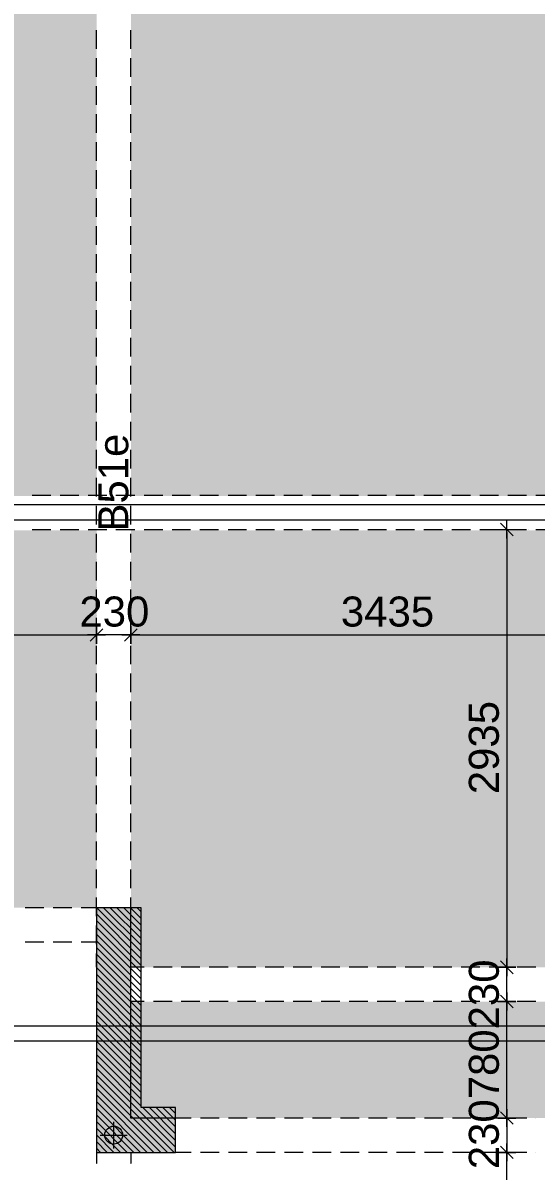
# Model space of a CAD drawing. Header units: millimetres. Extents: x -1303 to 98744, y -1303 to 90097.
# Drawn here: x 12321 to 15760, y 35927 to 43623 of the extents above; entities that cross this region are included whole.
import ezdxf

# ---------------------------------------------------------------- set-up
doc = ezdxf.new("R2010")
doc.units = ezdxf.units.MM
doc.layers.add('PDF_Geometry', color=7, linetype='Continuous')
doc.layers.add('PDF_Text', color=7, linetype='Continuous')
doc.layers.add('PDF_Solid Fills', color=192, linetype='Continuous', true_color=0xc2c0c0c0)
doc.styles.add('PDF ArialMT', font='arial.ttf')

msp = doc.modelspace()

# ---------------------------------------------------------------- hatches: boundary and pattern name
at = {"layer": 'PDF_Solid Fills'}
msp.add_hatch(color=256, dxfattribs=at).paths.add_polyline_path([(13344.25925, 36052.67313), (13344.25925, 36282.69794), (13044.24764, 36282.69794), (13044.24764, 37692.71099), (12814.30857, 37692.71099), (12814.30857, 36052.67313)])

# ---------------------------------------------------------------- linework, layer by layer
at = {"layer": 'PDF_Geometry', "color": 157, "lineweight": 0, "true_color": 0x3f5f7f}
for points in [[(12813.54719, 43448.62476), (12813.54719, 43573.87909)], [(13043.73936, 43448.62476), (13043.73936, 43573.87909)], [(12813.54719, 43260.74947), (12813.54719, 43385.99967)], [(13043.73936, 43260.74947), (13043.73936, 43385.99967)], [(12813.54719, 43073.71718), (12813.54719, 43198.12025)], [(13043.73936, 43073.71718), (13043.73936, 43198.12025)], [(12813.54719, 42885.83775), (12813.54719, 43011.09208)], [(13043.73936, 42885.83775), (13043.73936, 43011.09208)], [(12813.54719, 42698.80545), (12813.54719, 42823.21266)], [(13043.73936, 42698.80545), (13043.73936, 42823.21266)], [(12813.54719, 42510.93016), (12813.54719, 42636.18035)], [(13043.73936, 42510.93016), (13043.73936, 42636.18035)], [(12813.54719, 42323.89786), (12813.54719, 42448.30506)], [(13043.73936, 42323.89786), (13043.73936, 42448.30506)], [(12813.54719, 42136.01844), (12813.54719, 42261.27277)], [(13043.73936, 42136.01844), (13043.73936, 42261.27277)], [(12813.54719, 41948.14315), (12813.54719, 42073.39334)], [(13043.73936, 41948.14315), (13043.73936, 42073.39334)], [(12813.54719, 41761.11085), (12813.54719, 41886.36104)], [(13043.73936, 41761.11085), (13043.73936, 41886.36104)], [(12813.54719, 41573.23143), (12813.54719, 41698.48575)], [(13043.73936, 41573.23143), (13043.73936, 41698.48575)], [(12813.54719, 41386.20325), (12813.54719, 41511.45345)], [(13043.73936, 41386.20325), (13043.73936, 41511.45345)], [(12813.54719, 41198.32383), (12813.54719, 41323.57403)], [(13043.73936, 41198.32383), (13043.73936, 41323.57403)], [(12813.54719, 41011.29153), (12813.54719, 41135.69874)], [(13043.73936, 41011.29153), (13043.73936, 41135.69874)], [(12813.54719, 40823.41624), (12813.54719, 40948.66643)], [(13043.73936, 40823.41624), (13043.73936, 40948.66643)], [(12813.54719, 40636.38394), (12813.54719, 40760.78701)], [(13043.73936, 40636.38394), (13043.73936, 40760.78701)], [(12813.54719, 40448.50451), (12813.54719, 40573.75884)], [(13043.73936, 40448.50451), (13043.73936, 40573.75884)], [(12382.78219, 40456.96748), (12507.18836, 40456.96748)], [(12569.81345, 40456.96748), (12695.06571, 40456.96748)], [(12757.69184, 40456.96748), (12882.94307, 40456.96748)], [(12944.72311, 40456.96748), (13069.97537, 40456.96748)], [(13132.60047, 40456.96748), (13257.85273, 40456.96748)], [(13320.47886, 40456.96748), (13444.884, 40456.96748)], [(13507.51013, 40456.96748), (13632.76239, 40456.96748)], [(13695.38748, 40456.96748), (13819.79365, 40456.96748)], [(13882.41979, 40456.96748), (14007.67101, 40456.96748)], [(14070.29714, 40456.96748), (14194.70228, 40456.96748)], [(14257.32841, 40456.96748), (14382.58066, 40456.96748)], [(14445.2068, 40456.96748), (14570.45803, 40456.96748)], [(14632.23806, 40456.96748), (14757.48929, 40456.96748)], [(14820.11543, 40456.96748), (14945.36768, 40456.96748)], [(15007.99381, 40456.96748), (15132.39895, 40456.96748)], [(15195.02508, 40456.96748), (15320.27631, 40456.96748)], [(15382.90244, 40456.96748), (15507.30861, 40456.96748)], [(15569.9337, 40456.96748), (15695.18596, 40456.96748)], [(15757.81209, 40456.96748), (15882.21724, 40456.96748)], [(12813.54719, 40260.62922), (12813.54719, 40385.87942)], [(13043.73936, 40260.62922), (13043.73936, 40385.87942)], [(12382.78219, 40227.62037), (12507.18836, 40227.62037)], [(12569.81345, 40227.62037), (12695.06571, 40227.62037)], [(12757.69184, 40227.62037), (12882.94307, 40227.62037)], [(12813.54719, 40073.59693), (12813.54719, 40198.84712)], [(12944.72311, 40227.62037), (13069.97537, 40227.62037)], [(13043.73936, 40073.59693), (13043.73936, 40198.84712)], [(13132.60047, 40227.62037), (13257.85273, 40227.62037)], [(13320.47886, 40227.62037), (13444.884, 40227.62037)], [(13507.51013, 40227.62037), (13632.76239, 40227.62037)], [(13695.38748, 40227.62037), (13819.79365, 40227.62037)], [(13882.41979, 40227.62037), (14007.67101, 40227.62037)], [(14070.29714, 40227.62037), (14194.70228, 40227.62037)], [(14257.32841, 40227.62037), (14382.58066, 40227.62037)], [(14445.2068, 40227.62037), (14570.45803, 40227.62037)], [(14632.23806, 40227.62037), (14757.48929, 40227.62037)], [(14820.11543, 40227.62037), (14945.36768, 40227.62037)], [(15007.99381, 40227.62037), (15132.39895, 40227.62037)], [(15195.02508, 40227.62037), (15320.27631, 40227.62037)], [(15382.90244, 40227.62037), (15507.30861, 40227.62037)], [(15569.9337, 40227.62037), (15695.18596, 40227.62037)], [(15757.81209, 40227.62037), (15882.21724, 40227.62037)], [(12813.54719, 39885.7175), (12813.54719, 40010.97183)], [(13043.73936, 39885.7175), (13043.73936, 40010.97183)], [(12813.54719, 39698.6852), (12813.54719, 39823.93953)], [(13043.73936, 39698.6852), (13043.73936, 39823.93953)], [(12813.54719, 39510.80991), (12813.54719, 39636.0601)], [(13043.73936, 39510.80991), (13043.73936, 39636.0601)], [(12813.54719, 39323.77761), (12813.54719, 39448.18481)], [(13043.73936, 39323.77761), (13043.73936, 39448.18481)], [(12813.54719, 39135.89819), (12813.54719, 39261.15252)], [(13043.73936, 39135.89819), (13043.73936, 39261.15252)], [(12813.54719, 38948.87002), (12813.54719, 39073.27309)], [(13043.73936, 38948.87002), (13043.73936, 39073.27309)], [(12813.54719, 38760.9906), (12813.54719, 38886.24079)], [(13043.73936, 38760.9906), (13043.73936, 38886.24079)], [(12813.54719, 38573.95829), (12813.54719, 38698.3655)], [(13043.73936, 38573.95829), (13043.73936, 38698.3655)], [(12813.54719, 38386.083), (12813.54719, 38511.3332)], [(13043.73936, 38386.083), (13043.73936, 38511.3332)], [(12813.54719, 38198.20358), (12813.54719, 38323.45378)], [(13043.73936, 38198.20358), (13043.73936, 38323.45378)], [(12813.54719, 38011.17128), (12813.54719, 38136.4256)], [(13043.73936, 38011.17128), (13043.73936, 38136.4256)], [(12813.54719, 37823.29599), (12813.54719, 37948.54618)], [(13043.73936, 37823.29599), (13043.73936, 37948.54618)], [(12813.54719, 37636.26369), (12813.54719, 37760.66676)], [(13043.73936, 37636.26369), (13043.73936, 37760.66676)], [(12461.48815, 37692.12007), (12336.2359, 37692.12007)], [(12648.51942, 37692.12007), (12524.11428, 37692.12007)], [(12813.54719, 37692.12007), (12711.14555, 37692.12007)], [(12813.54719, 37448.38426), (12813.54719, 37573.63859)], [(13043.73936, 37448.38426), (13043.73936, 37573.63859)], [(12461.48815, 37461.92583), (12336.2359, 37461.92583)], [(12648.51942, 37461.92583), (12524.11428, 37461.92583)], [(12813.54719, 37461.92583), (12711.14555, 37461.92583)], [(12813.54719, 37292.66658), (12813.54719, 37385.75917)], [(13132.60047, 37292.66658), (13043.73936, 37292.66658), (13043.73936, 37385.75917)], [(13320.47886, 37292.66658), (13195.2266, 37292.66658)], [(13507.51013, 37292.66658), (13382.25786, 37292.66658)], [(13695.38748, 37292.66658), (13570.13625, 37292.66658)], [(13882.41979, 37292.66658), (13758.01362, 37292.66658)], [(14070.29714, 37292.66658), (13945.04488, 37292.66658)], [(14257.32841, 37292.66658), (14132.92327, 37292.66658)], [(14445.2068, 37292.66658), (14319.95454, 37292.66658)], [(14632.23806, 37292.66658), (14507.83189, 37292.66658)], [(14820.11543, 37292.66658), (14694.8642, 37292.66658)], [(15007.99381, 37292.66658), (14882.74155, 37292.66658)], [(15195.02508, 37292.66658), (15069.77282, 37292.66658)], [(15382.90244, 37292.66658), (15257.65121, 37292.66658)], [(15569.9337, 37292.66658), (15444.68247, 37292.66658)], [(15757.81209, 37292.66658), (15632.55984, 37292.66658)], [(13132.60047, 37062.47235), (13043.73936, 37062.47235)], [(13320.47886, 37062.47235), (13195.2266, 37062.47235)], [(13507.51013, 37062.47235), (13382.25786, 37062.47235)], [(13695.38748, 37062.47235), (13570.13625, 37062.47235)], [(13882.41979, 37062.47235), (13758.01362, 37062.47235)], [(14070.29714, 37062.47235), (13945.04488, 37062.47235)], [(14257.32841, 37062.47235), (14132.92327, 37062.47235)], [(14445.2068, 37062.47235), (14319.95454, 37062.47235)], [(14632.23806, 37062.47235), (14507.83189, 37062.47235)], [(14820.11543, 37062.47235), (14694.8642, 37062.47235)], [(15007.99381, 37062.47235), (14882.74155, 37062.47235)], [(15195.02508, 37062.47235), (15069.77282, 37062.47235)], [(15382.90244, 37062.47235), (15257.65121, 37062.47235)], [(15569.9337, 37062.47235), (15444.68247, 37062.47235)], [(15757.81209, 37062.47235), (15632.55984, 37062.47235)], [(13449.11548, 36282.18967), (13344.17453, 36282.18967)], [(13636.14674, 36282.18967), (13511.74161, 36282.18967)], [(13824.02513, 36282.18967), (13698.77288, 36282.18967)], [(14011.0564, 36282.18967), (13886.65127, 36282.18967)], [(14198.93376, 36282.18967), (14073.68253, 36282.18967)], [(14385.96606, 36282.18967), (14261.55989, 36282.18967)], [(14573.84342, 36282.18967), (14448.59116, 36282.18967)], [(14761.72077, 36282.18967), (14636.46954, 36282.18967)], [(14948.75308, 36282.18967), (14823.50081, 36282.18967)], [(15136.63043, 36282.18967), (15011.37817, 36282.18967)], [(15323.6617, 36282.18967), (15199.25656, 36282.18967)], [(15511.54009, 36282.18967), (15386.28783, 36282.18967)], [(15698.57135, 36282.18967), (15574.16518, 36282.18967)], [(12813.54719, 36051.99543), (12813.54719, 35976.67589)], [(13043.73936, 36051.99543), (13043.73936, 35977.52302)], [(13449.11548, 36051.99543), (13344.17453, 36051.99543)], [(13636.14674, 36051.99543), (13511.74161, 36051.99543)], [(13824.02513, 36051.99543), (13698.77288, 36051.99543)], [(14011.0564, 36051.99543), (13886.65127, 36051.99543)], [(14198.93376, 36051.99543), (14073.68253, 36051.99543)], [(14385.96606, 36051.99543), (14261.55989, 36051.99543)], [(14573.84342, 36051.99543), (14448.59116, 36051.99543)], [(14761.72077, 36051.99543), (14636.46954, 36051.99543)], [(14948.75308, 36051.99543), (14823.50081, 36051.99543)], [(15136.63043, 36051.99543), (15011.37817, 36051.99543)], [(15323.6617, 36051.99543), (15199.25656, 36051.99543)], [(15511.54009, 36051.99543), (15386.28783, 36051.99543)], [(15698.57135, 36051.99543), (15574.16518, 36051.99543)]]:
    msp.add_lwpolyline(points, dxfattribs=at)
at = {"layer": 'PDF_Geometry', "color": 9, "lineweight": 0, "true_color": 0xc0c0c0}
msp.add_lwpolyline([(21334.05838, 40392.64814), (21334.05838, 41992.14808), (21234.195, 41992.14808), (21234.195, 40392.64814), (9804.11789, 40392.64814), (9804.11789, 40291.93971), (21234.195, 40291.93971), (21234.195, 37667.57417), (21334.05838, 37667.57417), (21334.05838, 39192.60169), (21619.2598, 39192.60169), (21619.2598, 39292.463), (21334.05838, 39292.463), (21334.05838, 40291.93971), (21619.2598, 40291.93971), (21619.2598, 40392.64814)], close=True, dxfattribs=at)
at = {"layer": 'PDF_Geometry', "color": 122, "lineweight": 0, "true_color": 0x00b88a}
for points in [[(15606.32486, 40184.46256), (15521.69523, 40269.93518)], [(15564.01004, 40167.53663), (15564.01004, 40287.70822)], [(15503.92321, 40227.62037), (15624.09688, 40227.62037)], [(15564.01004, 40207.31008), (15564.01004, 37312.12974), (15564.01004, 37332.44416)], [(10743.50674, 39520.11999), (10724.04152, 39520.11999), (12794.08196, 39520.11999), (12773.77168, 39520.11999)], [(13043.73936, 39520.11999), (12813.54719, 39520.11999)], [(13083.5159, 39520.11999), (13064.05068, 39520.11999), (16458.54478, 39520.11999), (16439.07955, 39520.11999)], [(15564.01004, 37062.47235), (15564.01004, 37292.66658)], [(15564.01004, 36321.96312), (15564.01004, 36302.49995), (15564.01004, 37042.16206), (15564.01004, 37022.6989)], [(15564.01004, 36282.18967), (15564.01004, 36051.99543)], [(15564.01004, 33512.25953), (15564.01004, 33491.94924), (15564.01004, 36032.53228), (15564.01004, 36012.22199)]]:
    msp.add_lwpolyline(points, dxfattribs=at)
at = {"layer": 'PDF_Geometry', "lineweight": 0}
for points in [[(12813.54719, 40222.54589), (12813.54719, 40222.54589)], [(12813.54719, 40222.54589), (12813.54719, 40222.54589)], [(13043.73936, 40222.54589), (13043.73936, 40222.54589)], [(13043.73936, 40222.54589), (13043.73936, 40222.54589)], [(15564.01004, 40227.62037), (15564.01004, 40227.62037)], [(15646.10037, 40227.62037), (15646.10037, 40227.62037)], [(15708.7265, 40227.62037), (15708.7265, 40227.62037)], [(12813.54719, 40152.30082), (12813.54719, 40152.30082)], [(12813.54719, 40152.30082), (12813.54719, 40152.30082)], [(13043.73936, 40152.30082), (13043.73936, 40152.30082)], [(13043.73936, 40152.30082), (13043.73936, 40152.30082)], [(12813.54719, 40089.67573), (12813.54719, 40089.67573)], [(12813.54719, 40089.67573), (12813.54719, 40089.67573)], [(12813.54719, 40027.05063), (12813.54719, 40027.05063)], [(12813.54719, 40027.05063), (12813.54719, 40027.05063)], [(13043.73936, 40089.67573), (13043.73936, 40089.67573)], [(13043.73936, 40089.67573), (13043.73936, 40089.67573)], [(13043.73936, 40027.05063), (13043.73936, 40027.05063)], [(13043.73936, 40027.05063), (13043.73936, 40027.05063)], [(12813.54719, 39965.26853), (12813.54719, 39965.26853)], [(12813.54719, 39965.26853), (12813.54719, 39965.26853)], [(13043.73936, 39965.26853), (13043.73936, 39965.26853)], [(13043.73936, 39965.26853), (13043.73936, 39965.26853)], [(12813.54719, 39902.64342), (12813.54719, 39902.64342)], [(12813.54719, 39902.64342), (12813.54719, 39902.64342)], [(13043.73936, 39902.64342), (13043.73936, 39902.64342)], [(13043.73936, 39902.64342), (13043.73936, 39902.64342)], [(12813.54719, 39840.01833), (12813.54719, 39840.01833)], [(12813.54719, 39840.01833), (12813.54719, 39840.01833)], [(13043.73936, 39840.01833), (13043.73936, 39840.01833)], [(13043.73936, 39840.01833), (13043.73936, 39840.01833)], [(12813.54719, 39777.39324), (12813.54719, 39777.39324)], [(12813.54719, 39777.39324), (12813.54719, 39777.39324)], [(12813.54719, 39714.76813), (12813.54719, 39714.76813)], [(12813.54719, 39714.76813), (12813.54719, 39714.76813)], [(13043.73936, 39777.39324), (13043.73936, 39777.39324)], [(13043.73936, 39777.39324), (13043.73936, 39777.39324)], [(13043.73936, 39714.76813), (13043.73936, 39714.76813)], [(13043.73936, 39714.76813), (13043.73936, 39714.76813)], [(12813.54719, 39652.13891), (12813.54719, 39652.13891)], [(12813.54719, 39652.13891), (12813.54719, 39652.13891)], [(13043.73936, 39652.13891), (13043.73936, 39652.13891)], [(13043.73936, 39652.13891), (13043.73936, 39652.13891)], [(12813.54719, 39590.36093), (12813.54719, 39590.36093)], [(12813.54719, 39590.36093), (12813.54719, 39590.36093)], [(13043.73936, 39590.36093), (13043.73936, 39590.36093)], [(13043.73936, 39590.36093), (13043.73936, 39590.36093)], [(12813.54719, 39520.11999), (12813.54719, 39520.11999)], [(12813.54719, 39520.11999), (12813.54719, 39520.11999)], [(13043.73936, 39520.11999), (13043.73936, 39520.11999)], [(13043.73936, 39520.11999), (13043.73936, 39520.11999)], [(12813.54719, 37650.64825), (13113.98236, 37350.21308)], [(12816.93258, 37692.12007), (13113.98236, 37395.06926)], [(12861.78566, 37692.12007), (13113.98236, 37439.9213)], [(12906.63978, 37692.12007), (13113.98236, 37484.77748)], [(12951.4939, 37692.12007), (13113.98236, 37529.62953)], [(12996.34698, 37692.12007), (13113.98236, 37574.48159)], [(13041.20109, 37692.12007), (13113.98236, 37619.33777)], [(13086.05417, 37692.12007), (13113.98236, 37665.03694)], [(12813.54719, 37605.7962), (13113.98236, 37305.36102)], [(12813.54719, 37560.09703), (13113.98236, 37260.50897)], [(12813.54719, 37515.24085), (13113.98236, 37215.65279)], [(12813.54719, 37470.3888), (13113.98236, 37170.80075)], [(12813.54719, 37425.53674), (13113.98236, 37125.94457)], [(12813.54719, 37380.68056), (13113.98236, 37081.09252)], [(12813.54719, 37335.82852), (13113.98236, 37036.24046)], [(12813.54719, 37290.97234), (13113.98236, 36991.38428)], [(15564.01004, 37292.66658), (15564.01004, 37292.66658)], [(15564.01004, 37292.66658), (15564.01004, 37292.66658)], [(15641.0228, 37292.66658), (15641.0228, 37292.66658)], [(15646.10037, 37292.66658), (15646.10037, 37292.66658)], [(15703.64893, 37292.66658), (15703.64893, 37292.66658)], [(15708.7265, 37292.66658), (15708.7265, 37292.66658)], [(12813.54719, 37246.12029), (13113.98236, 36946.53224)], [(12813.54719, 37201.26823), (13113.98236, 36901.67606)], [(12813.54719, 37156.41205), (13113.98236, 36855.97688)], [(12813.54719, 37111.56001), (13113.98236, 36811.12484)], [(12813.54719, 37066.70383), (13113.98236, 36766.26866)], [(12813.54719, 37021.85178), (13113.98236, 36721.4166)], [(15564.01004, 37062.47235), (15564.01004, 37062.47235)], [(15564.01004, 37062.47235), (15564.01004, 37062.47235)], [(15630.86765, 37062.47235), (15630.86765, 37062.47235)], [(15641.0228, 37062.47235), (15641.0228, 37062.47235)], [(15693.49379, 37062.47235), (15693.49379, 37062.47235)], [(15703.64893, 37062.47235), (15703.64893, 37062.47235)], [(15756.11888, 37062.47235), (15756.11888, 37062.47235)], [(12813.54719, 36976.99973), (13113.98236, 36676.56455)], [(12813.54719, 36932.14354), (13113.98236, 36631.70837)], [(12813.54719, 36887.2915), (13113.98236, 36586.85633)], [(12813.54719, 36842.43532), (13113.98236, 36542.00015)], [(12813.54719, 36797.58327), (13113.98236, 36497.14809)], [(12813.54719, 36751.8841), (13113.98236, 36452.29604)], [(12813.54719, 36707.02792), (13113.98236, 36407.43986)], [(12813.54719, 36662.17587), (13113.98236, 36362.58782)], [(12813.54719, 36617.32381), (13344.17453, 36087.54153)], [(12813.54719, 36572.46763), (13334.01939, 36051.99543)], [(12813.54719, 36527.61559), (13289.16528, 36051.99543)], [(12813.54719, 36482.75941), (13244.31219, 36051.99543)], [(12813.54719, 36437.90736), (13199.45808, 36051.99543)], [(12813.54719, 36393.0553), (13154.605, 36051.99543)], [(12813.54719, 36348.19912), (13109.75088, 36051.99543)], [(13124.1375, 36352.4306), (13344.17453, 36132.39358)], [(13168.99162, 36352.4306), (13344.17453, 36177.24976)], [(13213.84574, 36352.4306), (13344.17453, 36222.10181)], [(13258.69882, 36352.4306), (13344.17453, 36266.95386)], [(13303.55293, 36352.4306), (13344.17453, 36311.81004)], [(12813.54719, 36303.34708), (13064.89677, 36051.99543)], [(12813.54719, 36258.4909), (13020.04368, 36051.99543)], [(15564.01004, 36282.18967), (15564.01004, 36282.18967)], [(15564.01004, 36282.18967), (15564.01004, 36282.18967)], [(15630.86765, 36282.18967), (15630.86765, 36282.18967)], [(15630.86765, 36282.18967), (15630.86765, 36282.18967)], [(15693.49379, 36282.18967), (15693.49379, 36282.18967)], [(15693.49379, 36282.18967), (15693.49379, 36282.18967)], [(15756.11888, 36282.18967), (15756.11888, 36282.18967)], [(15756.11888, 36282.18967), (15756.11888, 36282.18967)], [(12813.54719, 36213.63885), (12975.18957, 36051.99543)], [(12813.54719, 36168.78679), (12930.33649, 36051.99543)], [(12813.54719, 36123.93061), (12885.48237, 36051.99543)], [(12813.54719, 36079.07857), (12840.62826, 36051.99543)], [(12813.54719, 36051.99543), (12813.54719, 36051.99543)], [(12813.54719, 36051.99543), (12813.54719, 36051.99543)], [(13043.73936, 36051.99543), (13043.73936, 36051.99543)], [(13043.73936, 36051.99543), (13043.73936, 36051.99543)], [(15564.01004, 36051.99543), (15564.01004, 36051.99543)], [(15564.01004, 36051.99543), (15564.01004, 36051.99543)], [(15630.86765, 36051.99543), (15630.86765, 36051.99543)], [(15630.86765, 36051.99543), (15630.86765, 36051.99543)], [(15693.49379, 36051.99543), (15693.49379, 36051.99543)], [(15693.49379, 36051.99543), (15693.49379, 36051.99543)], [(15756.11888, 36051.99543), (15756.11888, 36051.99543)], [(15756.11888, 36051.99543), (15756.11888, 36051.99543)], [(12813.54719, 35974.13865), (12813.54719, 35974.13865)], [(12813.54719, 35974.13865), (12813.54719, 35974.13865)], [(13043.73936, 35974.13865), (13043.73936, 35974.13865)], [(13043.73936, 35974.13865), (13043.73936, 35974.13865)]]:
    msp.add_lwpolyline(points, dxfattribs=at)
at = {"layer": 'PDF_Geometry', "color": 122, "lineweight": 0, "true_color": 0x00b88a}
for points in [[(12855.862, 39562.43481), (12771.23238, 39477.80518)], [(12813.54719, 39460.03214), (12813.54719, 39580.20373)], [(13001.42455, 39477.80518), (13086.05417, 39562.43481)], [(13043.73936, 39580.20373), (13043.73936, 39460.03214)], [(12873.63402, 39520.11999), (12753.46036, 39520.11999)], [(12983.65254, 39520.11999), (13103.82722, 39520.11999)], [(15606.32486, 37249.50464), (15521.69523, 37334.98139)], [(15564.01004, 37232.57872), (15564.01004, 37351.90732)], [(15503.92321, 37292.66658), (15624.09688, 37292.66658)], [(15521.69523, 37104.78716), (15606.32486, 37020.15753)], [(15564.01004, 37122.5602), (15564.01004, 37002.38861)], [(15624.09688, 37062.47235), (15503.92321, 37062.47235)], [(15564.01004, 36222.10181), (15564.01004, 36342.27753)], [(15503.92321, 36282.18967), (15624.09688, 36282.18967)], [(15606.32486, 36239.87486), (15521.69523, 36324.50449)], [(15521.69523, 36094.31024), (15606.32486, 36009.68062)], [(15564.01004, 36112.08329), (15564.01004, 35991.90758)], [(15624.09688, 36051.99543), (15503.92321, 36051.99543)]]:
    msp.add_lwpolyline(points, close=True, dxfattribs=at)
at = {"layer": 'PDF_Geometry', "color": 9, "lineweight": 0, "true_color": 0xc0c0c0}
for points in [[(22534.10689, 36797.58327), (21334.05838, 36797.58327), (21334.05838, 36297.42135), (21234.195, 36297.42135), (21234.195, 36797.58327), (9804.11789, 36797.58327), (9804.11789, 37692.12007), (9903.98023, 37692.12007), (9903.98023, 37026.93038)], [(22534.10689, 36897.44458), (10803.59357, 36897.44458)]]:
    msp.add_lwpolyline(points, dxfattribs=at)
at = {"layer": 'PDF_Geometry', "color": 5, "lineweight": 0}
for points in [[(13344.17453, 36051.99543), (13344.17453, 36352.4306), (13113.98236, 36352.4306), (13113.98236, 37692.12007), (12813.54719, 37692.12007), (12813.54719, 36051.99543)], [(13344.17453, 36051.99543), (13344.17453, 36282.18967), (13043.73936, 36282.18967), (13043.73936, 37692.12007), (12813.54719, 37692.12007), (12813.54719, 36051.99543)]]:
    msp.add_lwpolyline(points, close=True, dxfattribs=at)
at = {"layer": 'PDF_Geometry', "color": 20, "lineweight": 0, "true_color": 0xff4405}
for points in [[(12928.64328, 36257.6479), (12928.64328, 36077.38432)], [(12838.93608, 36167.09255), (13019.1976, 36167.09255)]]:
    msp.add_lwpolyline(points, dxfattribs=at)
at = {"layer": 'PDF_Geometry', "color": 7, "lineweight": 0, "true_color": 0xffffff}
msp.add_circle((12929.30362, 36167.70289), 59.98579, dxfattribs=at)
at = {"layer": 'PDF_Geometry', "color": 20, "lineweight": 0, "true_color": 0xff4405}
msp.add_circle((12929.25414, 36167.64763), 59.93633, dxfattribs=at)
at = {"layer": 'PDF_Solid Fills', "color": 254, "lineweight": 0, "true_color": 0x00007f}
for points in [[(12814.30857, 43727.73311), (12814.30857, 40452.736), (10704.23847, 43727.73311), (10704.23847, 40452.736)], [(16479.27862, 43727.73311), (16479.27862, 40452.736), (13044.24764, 43727.73311), (13044.24764, 40452.736)], [(10704.23847, 37692.71099), (10704.23847, 40222.71532), (12814.30857, 37692.71099), (12814.30857, 40222.71532)], [(13044.24764, 37292.74923), (13044.24764, 40222.71532), (16479.27862, 37292.74923), (16479.27862, 40222.71532)], [(18979.23903, 36282.69794), (18979.23903, 37062.72855), (13044.24764, 36282.69794), (13044.24764, 37062.72855)]]:
    msp.add_solid(points, dxfattribs=at)

# ---------------------------------------------------------------- texts
at = {"layer": 'PDF_Text', "color": 6, "insert": (12927.84239, 40213.64565), "char_height": 201.084641, "attachment_point": 4, "rotation": 90, "style": 'PDF ArialMT'}
msp.add_mtext('B51e', dxfattribs=at)
at = {"layer": 'PDF_Text', "char_height": 201.084641, "attachment_point": 4, "style": 'PDF ArialMT'}
for s, insert in [('230', (12699.64803, 39675.86225)), ('3435', (14451.7202, 39675.86225))]:
    msp.add_mtext(s, dxfattribs=dict(at, insert=insert))
at = {"layer": 'PDF_Text', "char_height": 201.084641, "attachment_point": 4, "rotation": 90, "style": 'PDF ArialMT'}
for s, insert in [('2935', (15411.16231, 38452.92756)), ('230780230', (15411.16231, 35939.02733))]:
    msp.add_mtext(s, dxfattribs=dict(at, insert=insert))

doc.saveas('drawing.dxf')
